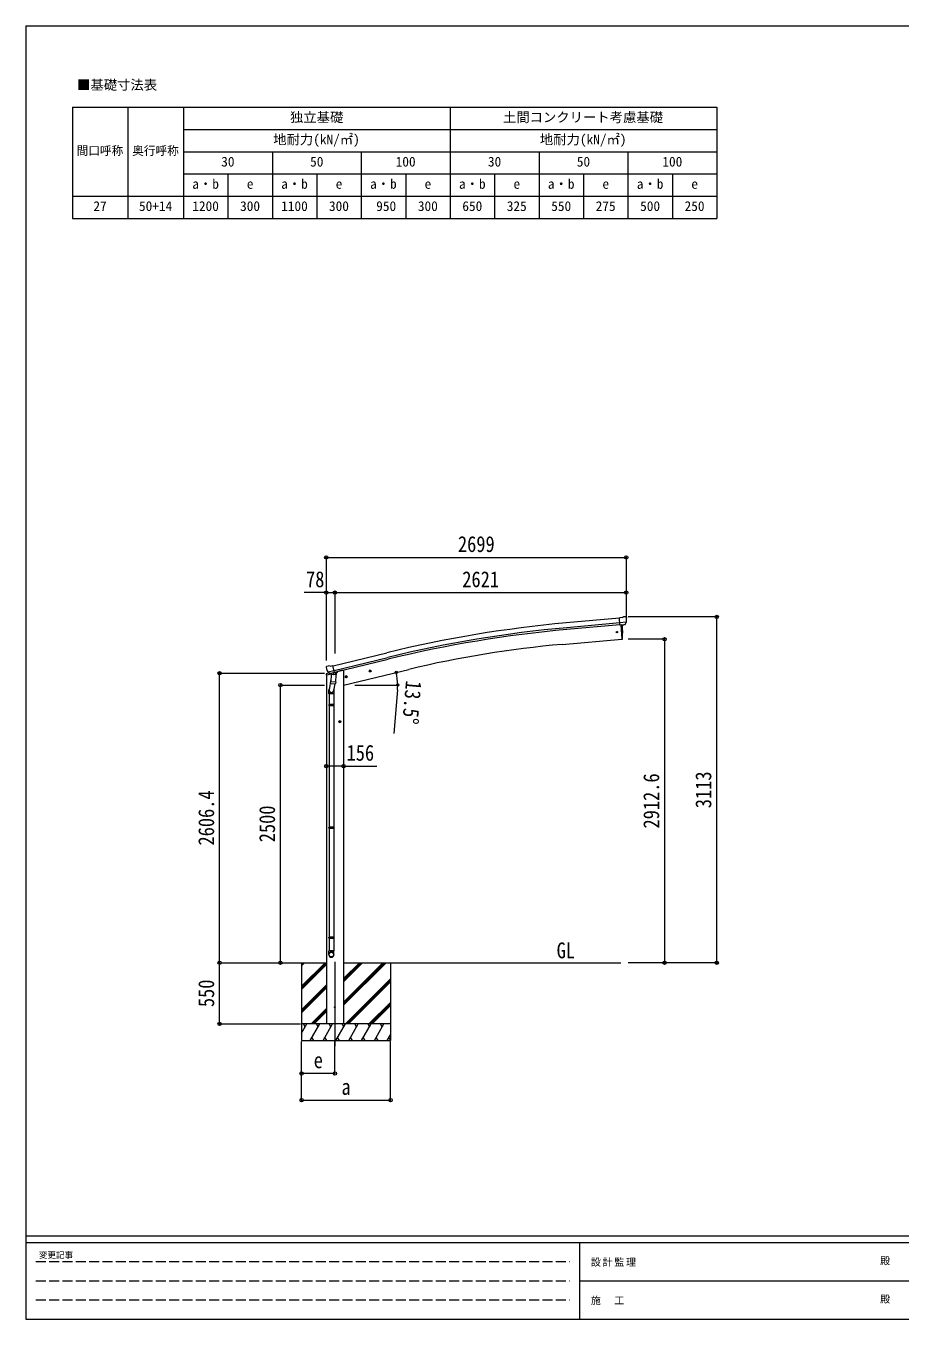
# Model space of a CAD drawing. Units: millimetres at full size, sheet at 1:30. Extents: x -8385 to 8479, y -5853 to 5787.
# Drawn here: x -8385 to -518, y -5853 to 5787 of the extents above; entities that cross this region are included whole.
import ezdxf
from ezdxf.enums import TextEntityAlignment as Align

# ---------------------------------------------------------------- set-up
doc = ezdxf.new("R2010")
doc.units = ezdxf.units.MM
doc.header["$LTSCALE"] = 30
doc.header["$PDMODE"] = 32
doc.header["$PDSIZE"] = 30
doc.linetypes.add('DASHED3', pattern=[4, 3, -1])
for name, color, linetype, lineweight in [('0-0_0', 7, 'Continuous', 9), ('0-1_本体', 4, 'Continuous', 9), ('0-2_部品', 7, 'Continuous', 9), ('0-8_PARTS2', 2, 'Continuous', 9), ('0-A_寸法', 6, 'Continuous', 9), ('F-0_240', 7, 'Continuous', 9)]:
    doc.layers.add(name, color=color, linetype=linetype, lineweight=lineweight)
doc.styles.add('ＭＳ ゴシック', font='')
doc.styles.get('ＭＳ ゴシック').set_extended_font_data('MS Gothic')

msp = doc.modelspace()

# ---------------------------------------------------------------- linework, layer by layer
at = {"layer": '0-0_0', "color": 6}
for p, q in [((-2168.46, -2645.47), (-2168.46, 467.53)), ((-2637.47, 267.13), (-2637.47, -2645.47))]:
    msp.add_line(p, q, dxfattribs=at)
at = {"layer": '0-0_0'}
for p, q in [((-6278.14, -2645.47), (-5681.81, -2645.47)), ((-5904.06, -2645.47), (-5904.06, -3345.47)), ((-5904.06, -2856.7), (-5692.82, -2645.47)), ((-5904.06, -2672.85), (-5876.67, -2645.47)), ((-5904.06, -2658.71), (-5890.82, -2645.47)), ((-5904.06, -2870.84), (-5681.81, -2648.59)), ((-5904.06, -2884.98), (-5681.81, -2662.74)), ((-5526.31, -3027.73), (-5144.04, -2645.47)), ((-5526.31, -2999.45), (-5172.32, -2645.47)), ((-5526.31, -3013.59), (-5158.18, -2645.47)), ((-5526.31, -2815.6), (-5356.17, -2645.47)), ((-5526.31, -2801.46), (-5370.32, -2645.47)), ((-5526.31, -2787.32), (-5384.46, -2645.47)), ((-5526.31, -2645.47), (-3031.57, -2645.47)), ((-5104.06, -2645.47), (-5104.06, -3345.47)), ((-5510.2, -3195.47), (-5104.06, -2789.33)), ((-5904.06, -3068.83), (-5681.81, -2846.58)), ((-5904.06, -3082.97), (-5681.81, -2860.73)), ((-5904.06, -3097.12), (-5681.81, -2874.87)), ((-5496.05, -3195.47), (-5104.06, -2803.48)), ((-5481.91, -3195.47), (-5104.06, -2817.62)), ((-5298.06, -3195.47), (-5104.06, -3001.46)), ((-5283.92, -3195.47), (-5104.06, -3015.61)), ((-5818.56, -3195.47), (-5681.81, -3058.71)), ((-5804.42, -3195.47), (-5681.81, -3072.86)), ((-5790.28, -3195.47), (-5681.81, -3087)), ((-5269.78, -3195.47), (-5104.06, -3029.75)), ((-5104.06, -3195.47), (-5904.06, -3195.47)), ((-5904.06, -3279.3), (-5855.65, -3195.47)), ((-5870.66, -3221.45), (-5885.66, -3195.47)), ((-5826.79, -3345.47), (-5740.19, -3195.47)), ((-5755.19, -3221.45), (-5770.19, -3195.47)), ((-5711.32, -3345.47), (-5624.72, -3195.47)), ((-5639.72, -3221.45), (-5654.72, -3195.47)), ((-5595.85, -3345.47), (-5509.25, -3195.47)), ((-5524.25, -3221.45), (-5539.25, -3195.47)), ((-5480.38, -3345.47), (-5393.78, -3195.47)), ((-5408.78, -3221.45), (-5423.78, -3195.47)), ((-5364.91, -3345.47), (-5278.31, -3195.47)), ((-5308.31, -3195.47), (-5293.31, -3221.45)), ((-5249.44, -3345.47), (-5162.84, -3195.47)), ((-5177.84, -3221.45), (-5192.84, -3195.47)), ((-5904.06, -3345.47), (-5104.06, -3345.47)), ((-5811.79, -3319.49), (-5796.79, -3345.47)), ((-5696.32, -3319.49), (-5681.32, -3345.47)), ((-5580.85, -3319.49), (-5565.85, -3345.47)), ((-5465.38, -3319.49), (-5450.38, -3345.47)), ((-5349.91, -3319.49), (-5334.91, -3345.47)), ((-5234.44, -3319.49), (-5219.44, -3345.47)), ((-5133.97, -3345.47), (-5104.06, -3293.66)), ((-5118.97, -3319.49), (-5103.97, -3345.47))]:
    msp.add_line(p, q, dxfattribs=at)
at = {"layer": '0-1_本体'}
for p, q in [((-3044.69, 456.93), (-3522.21, 413.73)), ((-3040.93, 413.93), (-3518.32, 370.74)), ((-3039.46, 397.16), (-3516.8, 353.98)), ((-3032.23, 394.77), (-3021.06, 267.17)), ((-3559.01, 220.11), (-3021.06, 267.17)), ((-5621.53, 28.12), (-5138.66, 145.6)), ((-5611.46, -13.85), (-5128.45, 103.62)), ((-5607.52, -30.23), (-5124.47, 87.26)), ((-5681.56, -55.18), (-5681.56, -3195.47)), ((-5526.06, -145.47), (-4940.38, -4.86)), ((-5526.06, -15.47), (-5526.06, -3195.47)), ((-5560.56, -484.97), (-5560.56, -464.97)), ((-5550.56, -474.97), (-5570.56, -474.97)), ((-5560.56, -467.47), (-5567.06, -471.22)), ((-5567.06, -471.22), (-5567.06, -478.73)), ((-5567.06, -478.73), (-5560.56, -482.48)), ((-5554.06, -471.22), (-5560.56, -467.47))]:
    msp.add_line(p, q, dxfattribs=at)
at = {"layer": '0-1_本体', "color": 6}
msp.add_line((-5525.81, -875.65), (-5681.81, -875.65), dxfattribs=at)
at = {"layer": '0-1_本体'}
for points in [[(-5526.06, -15.47), (-5546.06, -15.47), (-5579.56, -23.52)], [(-5560.56, -482.48), (-5554.06, -478.73), (-5554.06, -471.22)]]:
    msp.add_lwpolyline(points, dxfattribs=at)
for radius in [8.5, 7.7, 6.5]:
    msp.add_circle((-5560.56, -474.97), radius, dxfattribs=at)
for centre, radius, start, end in [((-2526.08, -10596.28), 11054.98, 95.16866, 103.66973), ((-2526.08, -10596.28), 11011.82, 95.16974, 103.66973), ((-2526.08, -10596.28), 10994.98, 95.16974, 103.66973), ((-2736.02, -9186.67), 9442.71, 95.00001, 103.5)]:
    msp.add_arc(centre, radius, start, end, dxfattribs=at)
at = {"layer": '0-2_部品', "lineweight": 18}
for p, q in [((-7967.11, 5055.04), (-2167.11, 5055.04)), ((-7967.11, 5055.04), (-7967.11, 4055.04)), ((-7467.11, 5055.04), (-7467.11, 4055.04)), ((-4567.11, 5055.04), (-4567.11, 4055.04)), ((-6967.11, 4855.04), (-2167.11, 4855.04)), ((-6967.11, 4655.04), (-2167.11, 4655.04)), ((-3767.11, 4655.04), (-3767.11, 4055.04)), ((-6967.11, 4455.04), (-2167.11, 4455.04)), ((-3367.11, 4455.04), (-3367.11, 4055.04)), ((-2567.11, 4455.04), (-2567.11, 4055.04))]:
    msp.add_line(p, q, dxfattribs=at)
at = {"layer": '0-2_部品'}
for p, q in [((-3018.31, 461.38), (-3006.59, 468.14)), ((-2991.69, 469.73), (-3005.36, 468.53)), ((-2982.56, 463.98), (-2988.04, 468.58)), ((-3018.31, 461.38), (-3044.88, 459.05)), ((-3039.22, 394.39), (-3044.88, 459.05)), ((-2982.02, 419.09), (-3040.93, 413.93)), ((-3029.26, 395.26), (-3039.22, 394.39)), ((-3032.25, 395), (-3021.08, 267.4)), ((-2995.65, 398.2), (-3003.36, 397.53)), ((-2993.27, 399.6), (-2982.33, 418.54)), ((-2981.49, 461.94), (-2981.37, 460.59)), ((-3021.08, 267.4), (-3019.03, 267.65)), ((-5683.24, 12.54), (-5682.96, 11.39)), ((-5679.02, 21.11), (-5682.88, 14.82)), ((-5675.93, 23.36), (-5662.74, 26.53)), ((-5648.18, 23.85), (-5661.44, 26.55)), ((-5648.18, 23.85), (-5622.25, 30.08)), ((-5684.37, -55.79), (-5641.66, -45.54)), ((-5684.37, -48.9), (-5684.37, -55.79)), ((-5655.86, -39.69), (-5682.07, -45.99)), ((-5669.19, -27.77), (-5611.68, -13.96)), ((-5652.33, -42.68), (-5668.71, -28.19)), ((-5640.74, -92.2), (-5656.65, -188.37)), ((-5649.63, -43.24), (-5642.11, -41.44)), ((-5648.79, -43.14), (-5647.26, -42.77)), ((-5647.26, -42.77), (-5610.56, -33.96)), ((-5645.42, -43), (-5645.47, -43.74)), ((-5644.72, -44.78), (-5618.9, -51.22)), ((-5637.8, -50.13), (-5642.47, -116.96)), ((-5592.11, -53.32), (-5637.8, -50.13)), ((-5636.02, -46.95), (-5636.25, -50.23)), ((-5616.51, -35.78), (-5617.53, -50.39)), ((-5610.56, -33.96), (-5609.03, -33.59)), ((-5607.47, -31.49), (-5606.53, -31.55)), ((-5606.53, -31.55), (-5593.21, -46.87)), ((-5602.54, -36.15), (-5583.65, -31.61)), ((-5596.79, -120.16), (-5592.11, -53.32)), ((-5593.21, -46.87), (-5593.66, -53.21)), ((-5579.81, -23.44), (-5579.81, -26.75)), ((-5511.49, -73.01), (-5492.05, -68.34)), ((-5506.94, -65.23), (-5509.07, -72.43)), ((-5499.64, -63.48), (-5506.94, -65.23)), ((-5499.44, -80.4), (-5504.1, -60.95)), ((-5494.47, -68.93), (-5499.64, -63.48)), ((-5496.6, -76.12), (-5494.47, -68.93)), ((-5297.57, -21.65), (-5278.13, -16.99)), ((-5293.02, -13.88), (-5295.15, -21.07)), ((-5285.72, -12.12), (-5293.02, -13.88)), ((-5285.51, -29.04), (-5290.18, -9.6)), ((-5280.55, -17.57), (-5285.72, -12.12)), ((-5282.68, -24.76), (-5280.55, -17.57)), ((-5658.81, -225.53), (-5658.81, -191.18)), ((-5612.81, -225.53), (-5658.81, -225.53)), ((-5656.81, -225.53), (-5656.81, -319.53)), ((-5643.33, -129.43), (-5642.46, -116.96)), ((-5642.94, -130.79), (-5642.94, -130.79)), ((-5596.79, -120.16), (-5642.47, -116.96)), ((-5641.49, -131.57), (-5599.79, -134.48)), ((-5605.22, -134.1), (-5615.95, -197.69)), ((-5614.81, -225.53), (-5614.81, -319.53)), ((-5612.81, -190.87), (-5612.81, -225.53)), ((-5596.8, -120.16), (-5597.69, -132.85)), ((-5658.81, -321.53), (-5657.81, -319.53)), ((-5612.81, -321.53), (-5658.81, -321.53)), ((-5612.81, -329.53), (-5658.81, -329.53)), ((-5613.81, -319.53), (-5657.81, -319.53)), ((-5613.81, -331.53), (-5657.81, -331.53)), ((-5656.81, -331.53), (-5656.81, -1425.72)), ((-5614.81, -331.53), (-5614.81, -1425.72)), ((-5612.81, -321.53), (-5613.81, -319.53)), ((-5612.81, -329.53), (-5613.81, -331.53)), ((-5612.81, -321.53), (-5612.81, -329.53)), ((-5560.31, -485.59), (-5560.31, -465.59)), ((-5550.31, -475.59), (-5570.31, -475.59)), ((-5560.31, -468.09), (-5566.81, -471.84)), ((-5566.81, -471.84), (-5566.81, -479.34)), ((-5566.81, -479.34), (-5560.31, -483.1)), ((-5553.81, -471.84), (-5560.31, -468.09)), ((-5658.81, -1427.72), (-5657.81, -1425.72)), ((-5612.81, -1427.72), (-5658.81, -1427.72)), ((-5612.81, -1435.72), (-5658.81, -1435.72)), ((-5613.81, -1425.72), (-5657.81, -1425.72)), ((-5613.81, -1437.72), (-5657.81, -1437.72)), ((-5656.81, -1437.72), (-5656.81, -2415.9)), ((-5614.81, -1437.72), (-5614.81, -2415.9)), ((-5612.81, -1427.72), (-5613.81, -1425.72)), ((-5612.81, -1435.72), (-5613.81, -1437.72)), ((-5612.81, -1427.72), (-5612.81, -1435.72)), ((-5658.81, -2417.9), (-5657.81, -2415.9)), ((-5612.81, -2417.9), (-5658.81, -2417.9)), ((-5612.81, -2425.9), (-5658.81, -2425.9)), ((-5613.81, -2415.9), (-5657.81, -2415.9)), ((-5613.81, -2427.9), (-5657.81, -2427.9)), ((-5656.81, -2427.9), (-5656.81, -2537.9)), ((-5614.81, -2427.9), (-5614.81, -2537.9)), ((-5612.81, -2417.9), (-5613.81, -2415.9)), ((-5612.81, -2425.9), (-5613.81, -2427.9)), ((-5612.81, -2417.9), (-5612.81, -2425.9)), ((-5658.81, -2572.05), (-5658.81, -2537.9)), ((-5612.81, -2537.9), (-5658.81, -2537.9)), ((-5612.81, -2572.05), (-5612.81, -2537.9))]:
    msp.add_line(p, q, dxfattribs=at)
at = {"layer": '0-2_部品', "lineweight": 18}
for points in [[(-6967.11, 5055.04), (-6967.11, 4855.04), (-6967.11, 4255.04), (-6967.11, 4055.04)], [(-2167.11, 5055.04), (-2167.11, 4455.04), (-2167.11, 4055.04)], [(-6167.11, 4655.04), (-6167.11, 4455.04), (-6167.11, 4055.04)], [(-5367.11, 4655.04), (-5367.11, 4455.04), (-5367.11, 4055.04)], [(-2967.11, 4655.04), (-2967.11, 4255.04), (-2967.11, 4055.04)], [(-6567.11, 4455.04), (-6567.11, 4255.04), (-6567.11, 4055.04)], [(-5767.11, 4455.04), (-5767.11, 4255.04), (-5767.11, 4055.04)], [(-4967.11, 4455.04), (-4967.11, 4255.04), (-4967.11, 4055.04)], [(-4167.11, 4455.04), (-4167.11, 4255.04), (-4167.11, 4055.04)], [(-7967.11, 4255.04), (-6967.11, 4255.04), (-2167.11, 4255.04)], [(-7967.11, 4055.04), (-7467.11, 4055.04), (-4567.11, 4055.04), (-2967.11, 4055.04), (-2167.11, 4055.04)]]:
    msp.add_lwpolyline(points, dxfattribs=at)
at = {"layer": '0-2_部品'}
for points in [[(-3029.26, 395.26), (-3028.99, 395.2), (-3003.61, 397.42), (-3003.36, 397.53)], [(-2981.94, 419.72), (-2982.23, 418.73), (-2982.33, 418.54)], [(-5616.82, -35.37), (-5607.1, -33.04), (-5622.25, 30.08)], [(-5669.46, -27.19), (-5668.87, -28.03), (-5668.71, -28.19)], [(-5616.82, -35.37), (-5617.06, -35.52), (-5641.83, -41.47), (-5642.11, -41.44)], [(-5509.07, -72.43), (-5503.9, -77.87), (-5496.6, -76.12)], [(-5295.15, -21.07), (-5289.98, -26.52), (-5282.68, -24.76)], [(-5658.81, -321.53), (-5658.81, -329.53), (-5657.81, -331.53)], [(-5560.31, -483.1), (-5553.81, -479.34), (-5553.81, -471.84)], [(-5658.81, -1427.72), (-5658.81, -1435.72), (-5657.81, -1437.72)], [(-5658.81, -2417.9), (-5658.81, -2425.9), (-5657.81, -2427.9)]]:
    msp.add_lwpolyline(points, dxfattribs=at)
for centre, radius in [((-3066.77, 330.66), 6.5), ((-5501.77, -70.68), 8.5), ((-5501.77, -70.68), 7.7), ((-5501.77, -70.68), 6.5), ((-5287.85, -19.32), 8.5), ((-5287.85, -19.32), 7.7), ((-5287.85, -19.32), 6.5), ((-5560.31, -475.59), 8.5), ((-5560.31, -475.59), 7.7), ((-5560.31, -475.59), 6.5)]:
    msp.add_circle(centre, radius, dxfattribs=at)
at = {"layer": '0-2_部品', "color": 4}
msp.add_circle((-5603.81, -3045.47), 4.5, dxfattribs=at)
at = {"layer": '0-2_部品'}
for centre, radius, start, end in [((-3005.09, 465.55), 3, 95, 120), ((-2991.25, 464.75), 5, 50.00648, 94.99352), ((-3914.85, 323.21), 900, 356.63919, 4.64986), ((-3183, 442.95), 202.4, 353.4085, 5), ((-3019.39, 270.63), 3, 277, 356.63919), ((-5486.16, 58.64), 202.4, 193.5, 205.09125), ((-5674.76, 18.5), 5, 103.5, 148.5), ((-5662.04, 23.61), 3, 78.5, 103.5), ((-5681.37, -48.9), 3, 103.5, 180), ((-5648.91, -42.65), 0.5, 248.23754, 283.5), ((-5645.92, -42.96), 0.5, 356, 103.5), ((-5644.48, -43.81), 1, 176, 256), ((-5618.55, -50.25), 1.03, 250.03897, 351.96569), ((-5615.91, -35.86), 0.604, 100.59842, 172.20595), ((-5609.14, -33.11), 0.5, 283.5, 318.76246), ((-5584.81, -26.75), 5, 283.5, 0), ((-5628.81, -191.18), 30, 177.45142, 180), ((-5641.39, -129.6), 1.95, 175.04017, 217.47766), ((-5641.35, -129.57), 2, 217.40962, 266), ((-5599.65, -132.49), 2, 266, 349.46843)]:
    msp.add_arc(centre, radius, start, end, dxfattribs=at)
for centre, major_axis, ratio, start_param, end_param in [((-2977.17, 465.98), (-15.35, 3.44), 0.101033, 5.97514262, 5.97537366), ((-2995.92, 401.2), (1.62, -2.54), 0.997631, 5.80419048, 5.89294842), ((-2995.99, 401.31), (-3.5, 2.17), 0.650902, 2.11455212, 2.18736272), ((-2995.87, 401.11), (1.62, -2.54), 0.997631, 5.96575902, 6.76218013), ((-2984.49, 461.68), (2.71, -1.31), 0.997474, 0.53665673, 1.32256522), ((-5680.32, 13.25), (-1.57, -2.57), 0.99628, 4.71238898, 5.49965061), ((-5650.35, -40.42), (-0.73, -2.92), 0.997631, 5.80419048, 6.60061159), ((-5650.29, -40.2), (2.63, 3.16), 0.650902, 4.09582259, 4.16863319), ((-5650.32, -40.32), (-0.73, -2.92), 0.997631, 0.39023689, 0.47899483), ((-5635.81, -190.87), (23, 0), 0.996195, 2.55602575, 6.56630284), ((-5635.81, -190.87), (21, 0), 0.996195, 2.93491471, 5.95123941), ((-5635.81, -2570.3), (-23, 0), 0.996195, 3.14159265, 6.28318531), ((-5635.81, -2572.05), (-23, 0), 0.996195, 3.14159265, 6.28318531), ((-5635.81, -2572.05), (0, -23.43), 0.981806, 4.71238898, 7.85398163)]:
    msp.add_ellipse(centre, major_axis=major_axis, ratio=ratio, start_param=start_param, end_param=end_param, dxfattribs=at)
msp.add_ellipse((-5635.81, -2572.05), major_axis=(21, 0), ratio=0.996195, dxfattribs=at)
at = {"layer": '0-8_PARTS2'}
msp.add_line((-5603.81, -2636.26), (-5603.81, -3395.47), dxfattribs=at)
at = {"layer": '0-A_寸法'}
for p, q in [((-5681.81, 1002.89), (-2982.81, 1002.89)), ((-2982.81, 1002.89), (-2982.81, 686.27)), ((-5681.81, 686.27), (-5681.81, 74.04)), ((-5681.81, 686.27), (-5603.81, 686.27)), ((-5603.81, 686.27), (-5603.81, 138.41)), ((-5603.81, 686.27), (-2982.81, 686.27)), ((-2982.81, 686.27), (-2982.81, 457.26)), ((-2168.46, 467.53), (-2966.3, 467.53)), ((-2637.47, 267.13), (-2966.3, 267.13)), ((-6642.38, -39.07), (-5697.3, -39.07)), ((-6642.38, -2645.47), (-6642.38, -39.07)), ((-6094.41, -145.47), (-5697.3, -145.47)), ((-6094.41, -2645.47), (-6094.41, -145.47)), ((-5425.31, -145.47), (-5038.45, -145.47)), ((-5041.31, -187.93), (-5075.67, -580.43)), ((-5525.81, -875.65), (-5225.81, -875.65)), ((-6642.38, -2645.47), (-5914.27, -2645.47)), ((-6642.38, -3195.47), (-6642.38, -2645.47)), ((-2637.47, -2645.47), (-2966.3, -2645.47)), ((-2168.46, -2645.47), (-2637.47, -2645.47)), ((-6642.38, -3195.47), (-5914.27, -3195.47)), ((-5904.06, -3881.84), (-5904.06, -3352.89)), ((-5904.06, -3641.86), (-5904.06, -3352.89)), ((-5603.81, -3641.86), (-5603.81, -3352.89)), ((-5104.06, -3881.84), (-5104.06, -3352.89)), ((-5603.81, -3641.86), (-5904.06, -3641.86)), ((-5904.06, -3881.84), (-5104.06, -3881.84))]:
    msp.add_line(p, q, dxfattribs=at)
msp.add_lwpolyline([(-5681.81, 1002.89), (-5681.81, 686.27), (-5881.81, 686.27)], dxfattribs=at)
for centre in [(-5052.9, -31.82), (-5039.45, -145.47)]:
    msp.add_circle(centre, 10.62, dxfattribs=at)
for start, end in [(0, 13.5), (354.99678, 0)]:
    msp.add_arc((-5526.31, -145.47), 486.86, start, end, dxfattribs=at)
for p in [(-5681.81, 1002.89), (-2982.81, 1002.89), (-5681.81, 686.27), (-5603.81, 686.27), (-2982.81, 686.27), (-2168.46, 467.53), (-2637.47, 267.13), (-6642.38, -39.07), (-6094.41, -145.47), (-5681.81, -875.65), (-5525.81, -875.65), (-6642.38, -2645.47), (-6094.41, -2645.47), (-2637.47, -2645.47), (-2168.46, -2645.47), (-6642.38, -3195.47), (-5904.06, -3641.86), (-5603.81, -3641.86), (-5904.06, -3881.84), (-5104.06, -3881.84)]:
    msp.add_point(p, dxfattribs=at)
at = {"layer": 'F-0_240', "color": 5}
for p, q in [((-8385.45, 5787.34), (-8385.45, -5852.66)), ((-8385.45, 5787.34), (8054.55, 5787.34)), ((-8385.45, -5102.66), (8054.55, -5102.66)), ((-8385.45, -5162.66), (5387.79, -5162.66)), ((-3402.21, -5162.66), (-3402.21, -5852.66)), ((-3402.21, -5507.66), (2747.79, -5507.66)), ((-8385.45, -5852.66), (8054.55, -5852.66))]:
    msp.add_line(p, q, dxfattribs=at)
at = {"layer": 'F-0_240', "color": 4, "linetype": 'DASHED3'}
for p, q in [((-8295.46, -5335.16), (-3492.21, -5335.16)), ((-8295.46, -5507.66), (-3492.21, -5507.66)), ((-8295.46, -5680.16), (-3492.21, -5680.16))]:
    msp.add_line(p, q, dxfattribs=at)

# ---------------------------------------------------------------- texts
at = {"layer": '0-0_0', "style": 'ＭＳ ゴシック', "width": 0.85}
msp.add_text('GL', height=143, dxfattribs=at).set_placement((-3609.11, -2647.91), align=Align.BOTTOM_LEFT)
at = {"layer": '0-2_部品', "style": 'ＭＳ ゴシック'}
for s, height, p in [('■基礎寸法表', 87.98, (-7924.31, 5186.06)), ('独立基礎', 87.98, (-6008.77, 4894.62)), ('土間コンクリート考慮基礎', 87.98, (-4092.11, 4894.62)), ('地耐力(kN/㎡)', 87.98, (-6159.81, 4694.62)), ('地耐力(kN/㎡)', 87.98, (-3759.81, 4694.62)), ('間口呼称', 76.98, (-7928.77, 4602.12)), ('奥行呼称', 76.98, (-7428.77, 4602.12)), ('30', 87.98, (-6627.52, 4494.62)), ('50', 87.98, (-5827.52, 4494.62)), ('100', 87.98, (-5057.73, 4494.62)), ('30', 87.98, (-4227.52, 4494.62)), ('50', 87.98, (-3427.52, 4494.62)), ('100', 87.98, (-2657.73, 4494.62)), ('a・b', 87.98, (-6887.94, 4294.62)), ('e', 87.98, (-6397.31, 4294.62)), ('a・b', 87.98, (-6087.94, 4294.62)), ('e', 87.98, (-5597.31, 4294.62)), ('a・b', 87.98, (-5287.94, 4294.62)), ('e', 87.98, (-4797.31, 4294.62)), ('a・b', 87.98, (-4487.94, 4294.62)), ('e', 87.98, (-3997.31, 4294.62)), ('a・b', 87.98, (-3687.94, 4294.62)), ('e', 87.98, (-3197.31, 4294.62)), ('a・b', 87.98, (-2887.94, 4294.62)), ('e', 87.98, (-2397.31, 4294.62)), ('27', 87.98, (-7777.52, 4094.62)), ('50+14', 87.98, (-7367.52, 4094.62)), ('1200', 87.98, (-6887.94, 4094.62)), ('300', 87.98, (-6457.73, 4094.62)), ('1100', 87.98, (-6087.94, 4094.62)), ('300', 87.98, (-5657.73, 4094.62)), ('950', 87.98, (-5232.73, 4094.62)), ('300', 87.98, (-4857.73, 4094.62)), ('650', 87.98, (-4457.73, 4094.62)), ('325', 87.98, (-4057.73, 4094.62)), ('550', 87.98, (-3657.73, 4094.62)), ('275', 87.98, (-3257.73, 4094.62)), ('500', 87.98, (-2857.73, 4094.62)), ('250', 87.98, (-2457.73, 4094.62))]:
    msp.add_text(s, height=height, dxfattribs=at).set_placement(p, align=Align.BOTTOM_LEFT)
at = {"layer": '0-A_寸法', "color": 7, "style": 'ＭＳ ゴシック', "width": 0.85}
for s, p in [('2699', (-4497.31, 1008.89)), ('78', (-5864.31, 692.27)), ('2621', (-4458.31, 692.27)), ('156', (-5499.56, -869.65)), ('e', (-5795.31, -3636.86)), ('a', (-5545.31, -3876.84))]:
    msp.add_text(s, height=143, dxfattribs=at).set_placement(p, align=Align.BOTTOM_LEFT)
for s, rotation, p in [('13.5°', 264.997, (-5007.09, -98.07)), ('2912.6', 90, (-2643.47, -1436.67)), ('3113', 90, (-2174.46, -1253.97)), ('2606.4', 90, (-6648.38, -1589.77)), ('2500', 90, (-6100.41, -1560.47)), ('550', 90, (-6648.38, -3044.22))]:
    msp.add_text(s, height=143, rotation=rotation, dxfattribs=at).set_placement(p, align=Align.BOTTOM_LEFT)
at = {"layer": 'F-0_240', "style": 'ＭＳ ゴシック'}
for s, height, p in [('変更記事', 54.99, (-8268.23, -5320.16)), ('殿', 65.98, (-697.92, -5380.16)), ('殿', 65.98, (-697.92, -5725.16))]:
    msp.add_text(s, height=height, dxfattribs=at).set_placement(p, align=Align.BOTTOM_LEFT)
at = {"layer": 'F-0_240', "char_height": 65.98, "attachment_point": 7, "style": 'ＭＳ ゴシック'}
for s, insert in [('\\T1.17;設計監理', (-3300.89, -5380.16)), ('\\T1.17;施\u3000工', (-3300.89, -5725.16))]:
    msp.add_mtext(s, dxfattribs=dict(at, insert=insert))

doc.saveas('drawing.dxf')
